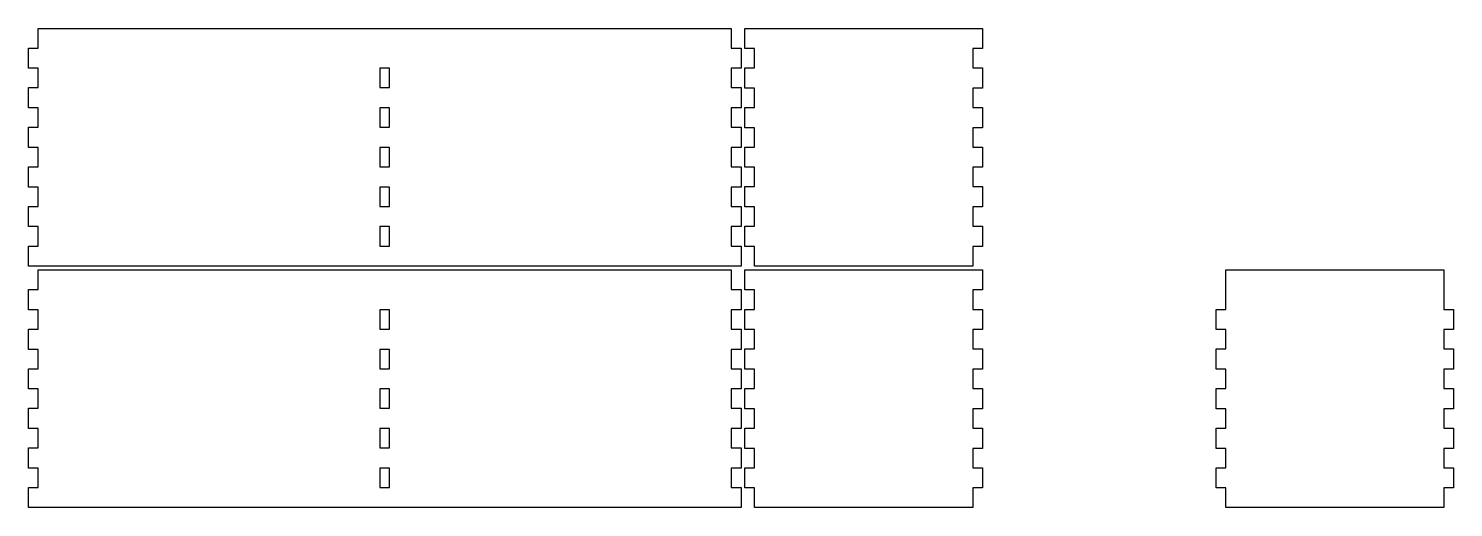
# Model space of a CAD drawing. Header units: millimetres. Extents: x 0 to 720, y 0 to 242.
import ezdxf

# ---------------------------------------------------------------- set-up
doc = ezdxf.new("R2010")
doc.units = ezdxf.units.MM

msp = doc.modelspace()

# ---------------------------------------------------------------- linework, layer by layer
at = {"color": 0}
for points in [[(0, 132.11), (4.9, 132.11), (4.9, 141.89), (0, 141.89), (0, 152.11), (4.9, 152.11), (4.9, 161.89), (0, 161.89), (0, 172.11), (4.9, 172.11), (4.9, 181.89), (0, 181.89), (0, 192.11), (4.9, 192.11), (4.9, 201.89), (0, 201.89), (0, 212.11), (4.9, 212.11), (4.9, 221.89), (0, 221.89), (0, 232.11), (4.9, 232.11), (4.9, 242), (355.1, 242), (355.1, 232.11), (360, 232.11), (360, 221.89), (355.1, 221.89), (355.1, 212.11), (360, 212.11), (360, 201.89), (355.1, 201.89), (355.1, 192.11), (360, 192.11), (360, 181.89), (355.1, 181.89), (355.1, 172.11), (360, 172.11), (360, 161.89), (355.1, 161.89), (355.1, 152.11), (360, 152.11), (360, 141.89), (355.1, 141.89), (355.1, 132.11), (360, 132.11), (360, 122), (0, 122), (0, 132.11)], [(477.1, 131.89), (477.1, 122), (366.9, 122), (366.9, 131.89), (362, 131.89), (362, 142.11), (366.9, 142.11), (366.9, 151.89), (362, 151.89), (362, 162.11), (366.9, 162.11), (366.9, 171.89), (362, 171.89), (362, 182.11), (366.9, 182.11), (366.9, 191.89), (362, 191.89), (362, 202.11), (366.9, 202.11), (366.9, 211.89), (362, 211.89), (362, 222.11), (366.9, 222.11), (366.9, 231.89), (362, 231.89), (362, 242), (482, 242), (482, 231.89), (477.1, 231.89), (477.1, 222.11), (482, 222.11), (482, 211.89), (477.1, 211.89), (477.1, 202.11), (482, 202.11), (482, 191.89), (477.1, 191.89), (477.1, 182.11), (482, 182.11), (482, 171.89), (477.1, 171.89), (477.1, 162.11), (482, 162.11), (482, 151.89), (477.1, 151.89), (477.1, 142.11), (482, 142.11), (482, 131.89), (477.1, 131.89)], [(177.55, 212.11), (182.45, 212.11), (182.45, 221.89), (177.55, 221.89), (177.55, 212.11)], [(177.55, 192.11), (182.45, 192.11), (182.45, 201.89), (177.55, 201.89), (177.55, 192.11)], [(177.55, 172.11), (182.45, 172.11), (182.45, 181.89), (177.55, 181.89), (177.55, 172.11)], [(177.55, 152.11), (182.45, 152.11), (182.45, 161.89), (177.55, 161.89), (177.55, 152.11)], [(177.55, 132.11), (182.45, 132.11), (182.45, 141.89), (177.55, 141.89), (177.55, 132.11)], [(0, 10.11), (4.9, 10.11), (4.9, 19.89), (0, 19.89), (0, 30.11), (4.9, 30.11), (4.9, 39.89), (0, 39.89), (0, 50.11), (4.9, 50.11), (4.9, 59.89), (0, 59.89), (0, 70.11), (4.9, 70.11), (4.9, 79.89), (0, 79.89), (0, 90.11), (4.9, 90.11), (4.9, 99.89), (0, 99.89), (0, 110.11), (4.9, 110.11), (4.9, 120), (355.1, 120), (355.1, 110.11), (360, 110.11), (360, 99.89), (355.1, 99.89), (355.1, 90.11), (360, 90.11), (360, 79.89), (355.1, 79.89), (355.1, 70.11), (360, 70.11), (360, 59.89), (355.1, 59.89), (355.1, 50.11), (360, 50.11), (360, 39.89), (355.1, 39.89), (355.1, 30.11), (360, 30.11), (360, 19.89), (355.1, 19.89), (355.1, 10.11), (360, 10.11), (360, 0), (0, 0), (0, 10.11)], [(477.1, 9.89), (477.1, 0), (366.9, 0), (366.9, 9.89), (362, 9.89), (362, 20.11), (366.9, 20.11), (366.9, 29.89), (362, 29.89), (362, 40.11), (366.9, 40.11), (366.9, 49.89), (362, 49.89), (362, 60.11), (366.9, 60.11), (366.9, 69.89), (362, 69.89), (362, 80.11), (366.9, 80.11), (366.9, 89.89), (362, 89.89), (362, 100.11), (366.9, 100.11), (366.9, 109.89), (362, 109.89), (362, 120), (482, 120), (482, 109.89), (477.1, 109.89), (477.1, 100.11), (482, 100.11), (482, 89.89), (477.1, 89.89), (477.1, 80.11), (482, 80.11), (482, 69.89), (477.1, 69.89), (477.1, 60.11), (482, 60.11), (482, 49.89), (477.1, 49.89), (477.1, 40.11), (482, 40.11), (482, 29.89), (477.1, 29.89), (477.1, 20.11), (482, 20.11), (482, 9.89), (477.1, 9.89)], [(715.1, 105), (715.1, 100.11), (720, 100.11), (720, 89.89), (715.1, 89.89), (715.1, 80.11), (720, 80.11), (720, 69.89), (715.1, 69.89), (715.1, 60.11), (720, 60.11), (720, 49.89), (715.1, 49.89), (715.1, 40.11), (720, 40.11), (720, 29.89), (715.1, 29.89), (715.1, 20.11), (720, 20.11), (720, 9.89), (715.1, 9.89), (715.1, 0), (604.9, 0), (604.9, 9.89), (600, 9.89), (600, 20.11), (604.9, 20.11), (604.9, 29.89), (600, 29.89), (600, 40.11), (604.9, 40.11), (604.9, 49.89), (600, 49.89), (600, 60.11), (604.9, 60.11), (604.9, 69.89), (600, 69.89), (600, 80.11), (604.9, 80.11), (604.9, 89.89), (600, 89.89), (600, 100.11), (604.9, 100.11), (604.9, 105), (604.9, 109.89), (604.9, 120), (715.1, 120), (715.1, 109.89), (715.1, 105)], [(177.55, 90.11), (182.45, 90.11), (182.45, 99.89), (177.55, 99.89), (177.55, 90.11)], [(177.55, 70.11), (182.45, 70.11), (182.45, 79.89), (177.55, 79.89), (177.55, 70.11)], [(177.55, 50.11), (182.45, 50.11), (182.45, 59.89), (177.55, 59.89), (177.55, 50.11)], [(177.55, 30.11), (182.45, 30.11), (182.45, 39.89), (177.55, 39.89), (177.55, 30.11)], [(177.55, 10.11), (182.45, 10.11), (182.45, 19.89), (177.55, 19.89), (177.55, 10.11)]]:
    msp.add_lwpolyline(points, dxfattribs=at)

doc.saveas('drawing.dxf')
